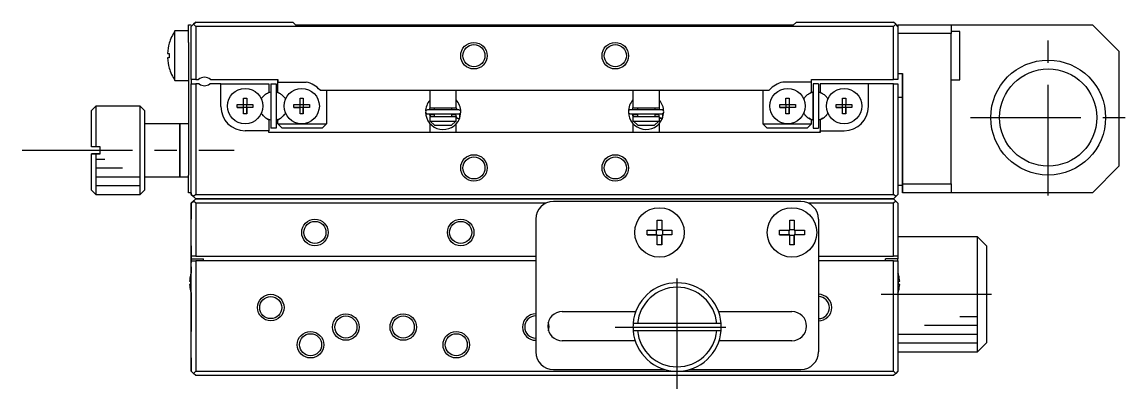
# Model space of a CAD drawing. Extents: x -50 to 379, y 23 to 295.
# Drawn here: x 24 to 148.9, y 253.5 to 295 of the extents above; entities that cross this region are included whole.
import ezdxf

# ---------------------------------------------------------------- set-up
doc = ezdxf.new("R2010")
doc.units = 0
doc.header["$LTSCALE"] = 10
doc.linetypes.add('CENTER', pattern=[2, 1.25, -0.25, 0.25, -0.25])
doc.layers.get('0').update_dxf_attribs({"linetype": 'CONTINUOUS'})
doc.layers.add('CENTER', color=1, linetype='CENTER')

msp = doc.modelspace()

# ---------------------------------------------------------------- linework, layer by layer
at = {"color": 7, "linetype": 'CONTINUOUS'}
for p, q in [((43.65, 295), (43.4, 294.75)), ((43.4, 294.75), (43.65, 295)), ((43.65, 295), (54.65, 295)), ((55, 294.65), (54.65, 295)), ((111.65, 295), (111.3, 294.65)), ((111.3, 294.65), (111.65, 295)), ((111.65, 295), (122.65, 295)), ((122.9, 294.75), (122.65, 295)), ((41.307537, 288.4), (41.307537, 294)), ((42.85, 294), (41.307537, 294)), ((42.85, 292.7), (42.85, 294.7)), ((42.85, 294.7), (43.15, 294.7)), ((42.85, 294), (42.85, 294.7)), ((43.4, 294.75), (43.15, 294.5)), ((43.15, 294.5), (43.4, 294.75)), ((43.15, 288.5), (43.15, 294.5)), ((43.4, 294.75), (43.65, 294.5)), ((43.65, 294.5), (43.65, 288.5)), ((122.65, 294.5), (43.65, 294.5)), ((111.3, 294.65), (55, 294.65)), ((122.65, 294.5), (122.9, 294.75)), ((122.65, 288.5), (122.65, 294.5)), ((123.15, 294.5), (122.9, 294.75)), ((123.15, 294.7), (123.15, 294.5)), ((123.15, 294.5), (123.15, 294.7)), ((123.15, 294.7), (129.15, 294.7)), ((123.15, 294.5), (123.15, 288.5)), ((129.15, 293.7), (123.15, 293.7)), ((129.15, 294.7), (129.15, 293.7)), ((129.15, 294.7), (145.15, 294.7)), ((130.15, 293.95), (129.15, 293.95)), ((129.15, 276.7), (129.15, 293.7)), ((130.15, 288.45), (130.15, 293.95)), ((148.15, 291.7), (145.15, 294.7)), ((40.650627, 292.602148), (40.656795, 292.599139)), ((40.650627, 292.602148), (40.656795, 292.599139)), ((42.85, 292.7), (42.85, 277.7)), ((40.463538, 291.46), (40.656795, 291.46)), ((40.656795, 291.46), (40.656795, 290.94)), ((148.15, 291.7), (148.15, 278.7)), ((40.656795, 290.94), (40.463538, 290.94)), ((40.656795, 289.800861), (40.650627, 289.797852)), ((40.656795, 289.800861), (40.650627, 289.797852)), ((123.15, 289.2), (123.65, 289.2)), ((123.65, 289.2), (123.65, 276.7)), ((123.65, 276.7), (123.65, 289.2)), ((41.307537, 288.4), (42.85, 288.4)), ((42.85, 288.4), (42.85, 283.5)), ((43.15, 288.5), (43.15, 288)), ((43.65, 288.5), (43.15, 288.5)), ((43.15, 275.5), (43.15, 288)), ((43.15, 288), (43.65, 288)), ((43.65, 288.5), (43.988562, 288.5)), ((43.65, 288), (43.65, 275.5)), ((44.05, 288), (43.65, 288)), ((46.5, 288), (45.25, 288)), ((45.311438, 288.5), (52.95, 288.5)), ((46.5, 285.45), (46.5, 288)), ((46.5, 288), (51.95, 288)), ((51.95, 288), (51.95, 287.044412)), ((52.15, 288), (52.15, 283)), ((52.15, 288), (52.75, 288)), ((52.75, 288), (52.75, 283)), ((52.95, 288.5), (52.95, 288.2)), ((52.95, 288.2), (52.95, 288.5)), ((52.95, 288.2), (56.172015, 288.2)), ((52.95, 287.044412), (52.95, 288.2)), ((52.95, 287.044412), (52.95, 288.2)), ((113.35, 288.2), (110.127985, 288.2)), ((113.35, 288.5), (122.65, 288.5)), ((113.35, 288.2), (113.35, 288.5)), ((113.35, 287.044412), (113.35, 288.2)), ((113.55, 288), (113.55, 283)), ((113.55, 288), (113.55, 287.058896)), ((114.15, 288), (113.55, 288)), ((114.15, 288), (114.15, 283)), ((114.35, 288), (114.35, 287.044412)), ((119.8, 288), (114.35, 288)), ((114.35, 288), (114.35, 287.044412)), ((119.8, 285.45), (119.8, 288)), ((122.65, 288), (119.8, 288)), ((119.8, 285.45), (119.8, 288)), ((123.15, 288.5), (122.65, 288.5)), ((122.65, 275.5), (122.65, 288)), ((122.65, 288), (123.15, 288)), ((123.15, 288), (123.15, 275.5)), ((129.15, 288.45), (130.15, 288.45)), ((49.07, 286.386361), (49.43, 286.386361)), ((49.07, 285.68), (49.07, 286.386361)), ((49.43, 286.386361), (49.43, 285.68)), ((49.43, 286.386361), (49.43, 285.68)), ((51.95, 287.044412), (51.65625, 286.874815)), ((53.24375, 286.874815), (52.95, 287.044412)), ((53.24375, 286.874815), (52.95, 287.044412)), ((55.47, 286.386361), (55.83, 286.386361)), ((55.47, 285.68), (55.47, 286.386361)), ((55.83, 286.386361), (55.83, 285.68)), ((55.83, 286.386361), (55.83, 285.68)), ((57.729062, 287.3), (108.570938, 287.3)), ((58.45, 287.3), (58.45, 283.5)), ((70.15, 287.3), (70.15, 285.3)), ((73.15, 285.3), (73.15, 287.3)), ((93.15, 287.3), (93.15, 285.3)), ((96.15, 285.3), (96.15, 287.3)), ((107.85, 287.3), (107.85, 283.5)), ((107.85, 287.3), (107.85, 283.5)), ((110.47, 286.386361), (110.83, 286.386361)), ((110.47, 285.68), (110.47, 286.386361)), ((110.83, 286.386361), (110.83, 285.68)), ((110.83, 286.386361), (110.83, 285.68)), ((113.05625, 286.874815), (113.35, 287.044412)), ((113.549998, 287.058896), (113.549998, 287.15)), ((113.549998, 283.85), (113.549998, 287.15)), ((113.549998, 287.058896), (113.549998, 287.15)), ((113.549998, 287.058896), (113.549998, 287.15)), ((113.549998, 287.058896), (113.549998, 287.15)), ((113.549998, 287.058896), (113.549998, 287.15)), ((113.549998, 287.058896), (113.549998, 287.15)), ((113.549998, 287.058896), (113.549998, 287.15)), ((113.549998, 287.058896), (113.549998, 287.15)), ((113.549998, 287.058896), (113.549998, 287.15)), ((113.549998, 287.058896), (113.549998, 287.15)), ((113.549998, 287.058896), (113.549998, 287.15)), ((113.549998, 287.058896), (113.549998, 287.15)), ((113.549998, 287.058896), (113.549998, 287.15)), ((113.549998, 287.058896), (113.549998, 287.15)), ((113.549998, 287.058896), (113.549998, 287.15)), ((113.549998, 287.058896), (113.549998, 287.15)), ((113.549998, 287.058896), (113.549998, 287.15)), ((113.549998, 287.058896), (113.549998, 287.15)), ((113.549998, 287.058896), (113.549998, 287.15)), ((113.549998, 287.058896), (113.549998, 287.15)), ((113.549998, 287.058896), (113.549998, 287.15)), ((113.549998, 287.058896), (113.549998, 287.15)), ((113.549998, 287.058896), (113.549998, 287.15)), ((113.549998, 287.058896), (113.549998, 287.15)), ((113.549998, 287.058896), (113.549998, 287.15)), ((113.549998, 287.058896), (113.549998, 287.15)), ((113.549998, 287.058896), (113.549998, 287.15)), ((113.549998, 287.058896), (113.549998, 287.15)), ((113.549998, 287.058896), (113.549998, 287.15)), ((113.549998, 287.058896), (113.549998, 287.15)), ((113.549998, 287.058896), (113.549998, 287.15)), ((114.35, 287.044412), (114.64375, 286.874815)), ((114.35, 287.044412), (114.64375, 286.874815)), ((116.87, 286.386361), (117.23, 286.386361)), ((116.87, 285.68), (116.87, 286.386361)), ((117.23, 286.386361), (117.23, 285.68)), ((117.23, 286.386361), (117.23, 285.68)), ((123.15, 286.5), (123.65, 286.5)), ((32.35, 285.5), (31.85, 285)), ((31.85, 280.9), (31.85, 285)), ((31.85, 280.9), (31.85, 285)), ((32.35, 285.5), (32.35, 280.9)), ((37.35, 285.5), (32.35, 285.5)), ((37.35, 275.5), (37.35, 285.5)), ((37.85, 285), (37.35, 285.5)), ((37.85, 285), (37.85, 276)), ((48.363639, 285.68), (49.07, 285.68)), ((48.363639, 285.32), (48.363639, 285.68)), ((49.07, 285.32), (48.363639, 285.32)), ((48.363639, 285.32), (49.07, 285.32)), ((49.080372, 285.669628), (49.07, 285.68)), ((49.080372, 285.330372), (49.07, 285.32)), ((49.07, 284.613639), (49.07, 285.32)), ((49.080372, 285.669628), (49.419628, 285.669628)), ((49.080372, 285.330372), (49.080372, 285.669628)), ((49.419628, 285.330372), (49.080372, 285.330372)), ((49.419628, 285.669628), (49.43, 285.68)), ((49.419628, 285.669628), (49.419628, 285.330372)), ((49.419628, 285.330372), (49.43, 285.32)), ((49.43, 285.68), (50.136361, 285.68)), ((49.43, 285.32), (49.43, 284.613639)), ((50.136361, 285.32), (49.43, 285.32)), ((49.43, 284.613639), (49.43, 285.32)), ((50.136361, 285.32), (49.43, 285.32)), ((50.136361, 285.68), (50.136361, 285.32)), ((54.763639, 285.68), (55.47, 285.68)), ((54.763639, 285.32), (54.763639, 285.68)), ((55.47, 285.32), (54.763639, 285.32)), ((54.763639, 285.32), (55.47, 285.32)), ((55.480372, 285.669628), (55.47, 285.68)), ((55.480372, 285.330372), (55.47, 285.32)), ((55.47, 284.613639), (55.47, 285.32)), ((55.480372, 285.669628), (55.819628, 285.669628)), ((55.480372, 285.330372), (55.480372, 285.669628)), ((55.819628, 285.330372), (55.480372, 285.330372)), ((55.819628, 285.669628), (55.83, 285.68)), ((55.819628, 285.669628), (55.819628, 285.330372)), ((55.819628, 285.330372), (55.83, 285.32)), ((55.83, 285.68), (56.536361, 285.68)), ((55.83, 285.32), (55.83, 284.613639)), ((56.536361, 285.32), (55.83, 285.32)), ((56.536361, 285.32), (55.83, 285.32)), ((55.83, 284.613639), (55.83, 285.32)), ((56.536361, 285.68), (56.536361, 285.32)), ((73.443313, 285.070266), (69.893313, 285.070266)), ((70.134021, 285.07032), (70.185604, 285.300092)), ((70.15, 285.3), (73.15, 285.3)), ((70.65, 285.3), (70.65, 285.070266)), ((72.65, 285.070266), (72.65, 285.3)), ((73.150831, 285.300246), (73.202918, 285.070318)), ((96.405629, 285.079494), (92.855629, 285.079494)), ((93.096337, 285.079548), (93.145156, 285.300169)), ((93.145156, 285.300169), (93.149766, 285.315323)), ((93.15, 285.3), (96.15, 285.3)), ((93.65, 285.3), (93.65, 285.079494)), ((95.65, 285.079494), (95.65, 285.3)), ((96.116016, 285.300051), (96.165234, 285.079546)), ((109.763639, 285.68), (110.47, 285.68)), ((109.763639, 285.32), (109.763639, 285.68)), ((110.47, 285.32), (109.763639, 285.32)), ((109.763639, 285.32), (110.47, 285.32)), ((110.480372, 285.669628), (110.47, 285.68)), ((110.480372, 285.330372), (110.47, 285.32)), ((110.47, 284.613639), (110.47, 285.32)), ((110.480372, 285.669628), (110.819628, 285.669628)), ((110.480372, 285.330372), (110.480372, 285.669628)), ((110.819628, 285.330372), (110.480372, 285.330372)), ((110.819628, 285.669628), (110.83, 285.68)), ((110.819628, 285.669628), (110.819628, 285.330372)), ((110.819628, 285.330372), (110.83, 285.32)), ((110.83, 285.68), (111.536361, 285.68)), ((110.83, 285.32), (110.83, 284.613639)), ((111.536361, 285.32), (110.83, 285.32)), ((110.83, 284.613639), (110.83, 285.32)), ((111.536361, 285.32), (110.83, 285.32)), ((111.536361, 285.68), (111.536361, 285.32)), ((116.163639, 285.68), (116.87, 285.68)), ((116.163639, 285.32), (116.163639, 285.68)), ((116.87, 285.32), (116.163639, 285.32)), ((116.163639, 285.32), (116.87, 285.32)), ((116.880372, 285.669628), (116.87, 285.68)), ((116.880372, 285.330372), (116.87, 285.32)), ((116.87, 284.613639), (116.87, 285.32)), ((116.880372, 285.669628), (117.219628, 285.669628)), ((116.880372, 285.330372), (116.880372, 285.669628)), ((117.219628, 285.330372), (116.880372, 285.330372)), ((117.219628, 285.669628), (117.23, 285.68)), ((117.219628, 285.669628), (117.219628, 285.330372)), ((117.219628, 285.330372), (117.23, 285.32)), ((117.23, 285.68), (117.936361, 285.68)), ((117.23, 285.32), (117.23, 284.613639)), ((117.936361, 285.32), (117.23, 285.32)), ((117.936361, 285.32), (117.23, 285.32)), ((117.23, 284.613639), (117.23, 285.32)), ((117.936361, 285.68), (117.936361, 285.32)), ((49.43, 284.613639), (49.07, 284.613639)), ((51.65625, 284.125185), (51.95, 283.955588)), ((51.95, 283.955588), (51.95, 282.7)), ((52.95, 283.955588), (53.24375, 284.125185)), ((52.95, 283.955588), (53.24375, 284.125185)), ((52.95, 283.5), (52.95, 283.955588)), ((52.95, 283.5), (52.95, 283.955588)), ((55.83, 284.613639), (55.47, 284.613639)), ((69.80257, 284.129271), (69.823205, 284.073528)), ((69.824132, 284.074), (69.837085, 284.043742)), ((69.893313, 284.620266), (73.443313, 284.620266)), ((70.216656, 284.299914), (70.133694, 284.620248)), ((73.15, 284.3), (70.15, 284.3)), ((70.15, 284.3), (70.15, 283.8)), ((70.15, 283.8), (70.204317, 283.8)), ((70.204317, 283.8), (73.095683, 283.8)), ((70.733485, 283.3), (70.204317, 283.8)), ((70.217792, 284.353792), (70.218348, 284.367417)), ((70.217935, 284.34016), (70.217792, 284.353792)), ((70.218777, 284.326556), (70.217935, 284.34016)), ((70.218348, 284.367417), (70.219604, 284.380997)), ((70.220315, 284.313018), (70.218777, 284.326556)), ((70.219604, 284.380997), (70.221554, 284.394495)), ((70.222464, 284.299998), (70.220315, 284.313018)), ((70.221554, 284.394495), (70.224193, 284.407875)), ((70.224193, 284.407875), (70.227513, 284.421101)), ((70.227513, 284.421101), (70.231503, 284.434138)), ((70.231503, 284.434138), (70.236153, 284.446951)), ((70.236153, 284.446951), (70.241447, 284.459507)), ((70.241447, 284.459507), (70.247369, 284.471774)), ((70.247369, 284.471774), (70.253903, 284.483721)), ((70.253903, 284.483721), (70.261029, 284.495318)), ((70.261029, 284.495318), (70.268727, 284.506535)), ((70.65, 284.5), (70.263768, 284.5)), ((70.268727, 284.506535), (70.276974, 284.517347)), ((70.276974, 284.517347), (70.285748, 284.527726)), ((70.285748, 284.527726), (70.295025, 284.53765)), ((70.295025, 284.53765), (70.304778, 284.547096)), ((70.304778, 284.547096), (70.314984, 284.556041)), ((70.314984, 284.556041), (70.325614, 284.564466)), ((70.325614, 284.564466), (70.336641, 284.572353)), ((70.336641, 284.572353), (70.348037, 284.579685)), ((70.348037, 284.579685), (70.359774, 284.586446)), ((70.359774, 284.586446), (70.371822, 284.592622)), ((70.371822, 284.592622), (70.384152, 284.5982)), ((70.384152, 284.5982), (70.396734, 284.60317)), ((70.396734, 284.60317), (70.409538, 284.607521)), ((70.409538, 284.607521), (70.422534, 284.611244)), ((70.422534, 284.611244), (70.435691, 284.614333)), ((70.435691, 284.614333), (70.448977, 284.616781)), ((70.448977, 284.616781), (70.462363, 284.618584)), ((70.462363, 284.618584), (70.475818, 284.619738)), ((70.475818, 284.619738), (70.489309, 284.620242)), ((70.489309, 284.620242), (70.492864, 284.620266)), ((70.65, 284.620266), (70.65, 284.3)), ((73.095683, 283.8), (72.566515, 283.3)), ((72.65, 284.3), (72.65, 284.620266)), ((73.072724, 284.5), (72.65, 284.5)), ((72.843761, 284.620266), (72.856547, 284.619967)), ((72.856547, 284.619967), (72.870011, 284.619019)), ((72.870011, 284.619019), (72.883413, 284.617423)), ((72.883413, 284.617423), (72.89672, 284.615181)), ((72.89672, 284.615181), (72.909903, 284.6123)), ((72.909903, 284.6123), (72.922931, 284.608786)), ((72.922931, 284.608786), (72.935773, 284.604645)), ((72.935773, 284.604645), (72.9484, 284.599887)), ((72.9484, 284.599887), (72.960782, 284.594521)), ((72.960782, 284.594521), (72.97289, 284.588559)), ((72.97289, 284.588559), (72.984695, 284.582013)), ((72.984695, 284.582013), (72.996169, 284.574896)), ((72.996169, 284.574896), (73.007283, 284.567225)), ((73.007283, 284.567225), (73.018011, 284.559015)), ((73.018011, 284.559015), (73.028325, 284.550284)), ((73.028325, 284.550284), (73.0382, 284.541051)), ((73.0382, 284.541051), (73.047609, 284.531337)), ((73.047609, 284.531337), (73.056528, 284.521163)), ((73.056528, 284.521163), (73.064934, 284.510551)), ((73.064934, 284.510551), (73.072804, 284.499527)), ((73.072804, 284.499527), (73.080116, 284.488117)), ((73.080116, 284.488117), (73.086848, 284.476346)), ((73.086848, 284.476346), (73.092983, 284.464244)), ((73.092983, 284.464244), (73.098501, 284.451839)), ((73.095683, 283.8), (73.15, 283.8)), ((73.098501, 284.451839), (73.103386, 284.439164)), ((73.103386, 284.439164), (73.107624, 284.426249)), ((73.107624, 284.426249), (73.1112, 284.413127)), ((73.1112, 284.413127), (73.114104, 284.399833)), ((73.114104, 284.399833), (73.116326, 284.386402)), ((73.115055, 284.304943), (73.114158, 284.299985)), ((73.117011, 284.31844), (73.115055, 284.304943)), ((73.116326, 284.386402), (73.117858, 284.372868)), ((73.118271, 284.332017), (73.117011, 284.31844)), ((73.117858, 284.372868), (73.118694, 284.359268)), ((73.118832, 284.345639), (73.118271, 284.332017)), ((73.118694, 284.359268), (73.118832, 284.345639)), ((73.252058, 284.140952), (73.149973, 284.193094)), ((73.15, 283.8), (73.15, 284.3)), ((73.15, 284.20356), (73.16112, 284.197252)), ((73.16112, 284.197252), (73.173108, 284.190722)), ((73.173108, 284.190722), (73.185893, 284.184009)), ((73.185893, 284.184009), (73.199398, 284.177154)), ((73.199398, 284.177154), (73.213542, 284.170198)), ((73.213542, 284.170198), (73.22824, 284.163183)), ((73.22824, 284.163183), (73.243403, 284.156151)), ((73.243403, 284.156151), (73.258941, 284.149143)), ((73.508615, 284.064633), (73.252058, 284.140952)), ((73.258941, 284.149143), (73.274761, 284.142203)), ((73.274761, 284.142203), (73.290767, 284.135371)), ((73.290767, 284.135371), (73.306863, 284.12869)), ((73.306863, 284.12869), (73.322954, 284.122197)), ((73.322954, 284.122197), (73.338941, 284.115934)), ((73.338941, 284.115934), (73.35473, 284.109937)), ((73.35473, 284.109937), (73.370225, 284.104243)), ((73.370225, 284.104243), (73.385334, 284.098885)), ((73.385334, 284.098885), (73.399966, 284.093896)), ((73.399966, 284.093896), (73.414032, 284.089305)), ((73.414032, 284.089305), (73.42745, 284.085141)), ((73.42745, 284.085141), (73.440137, 284.081428)), ((73.440137, 284.081428), (73.452018, 284.078188)), ((73.452018, 284.078188), (73.463022, 284.075442)), ((73.463022, 284.075442), (73.473082, 284.073205)), ((73.473082, 284.073205), (73.482138, 284.07149)), ((73.482138, 284.07149), (73.490136, 284.070309)), ((73.490136, 284.070309), (73.497028, 284.069668)), ((73.494093, 284.031406), (73.51125, 284.071054)), ((73.497028, 284.069668), (73.502772, 284.069572)), ((73.502772, 284.069572), (73.507334, 284.070019)), ((73.507334, 284.070019), (73.512923, 284.072675)), ((73.512163, 284.629022), (73.511385, 284.630853)), ((73.52529, 284.595721), (73.512163, 284.629022)), ((73.512923, 284.072675), (73.51342, 284.073528)), ((73.51342, 284.073528), (73.525757, 284.105115)), ((73.536735, 284.561817), (73.52529, 284.595721)), ((73.525757, 284.105115), (73.537143, 284.139047)), ((73.533096, 284.125362), (73.666845, 284.816609)), ((73.546473, 284.527395), (73.536735, 284.561817)), ((73.537143, 284.139047), (73.546818, 284.173496)), ((73.554479, 284.492538), (73.546473, 284.527395)), ((73.546818, 284.173496), (73.554758, 284.208375)), ((73.560734, 284.457331), (73.554479, 284.492538)), ((73.554758, 284.208375), (73.560946, 284.243599)), ((73.565223, 284.421861), (73.560734, 284.457331)), ((73.560946, 284.243599), (73.565365, 284.279082)), ((73.567935, 284.386214), (73.565223, 284.421861)), ((73.565365, 284.279082), (73.568007, 284.314737)), ((73.568864, 284.350477), (73.567935, 284.386214)), ((73.568007, 284.314737), (73.568864, 284.350477)), ((92.764887, 284.1385), (92.785522, 284.082757)), ((92.786449, 284.083229), (92.802915, 284.044997)), ((92.855629, 284.629494), (96.405629, 284.629494)), ((93.182454, 284.299969), (93.096011, 284.629477)), ((96.15, 284.3), (93.15, 284.3)), ((93.15, 284.3), (93.15, 283.8)), ((93.15, 283.8), (93.204317, 283.8)), ((93.180108, 284.363021), (93.180665, 284.376646)), ((93.180251, 284.349388), (93.180108, 284.363021)), ((93.181093, 284.335784), (93.180251, 284.349388)), ((93.180665, 284.376646), (93.18192, 284.390225)), ((93.182632, 284.322246), (93.181093, 284.335784)), ((93.18192, 284.390225), (93.18387, 284.403723)), ((93.184861, 284.30881), (93.182632, 284.322246)), ((93.18387, 284.403723), (93.186509, 284.417103)), ((93.186714, 284.299984), (93.184861, 284.30881)), ((93.186509, 284.417103), (93.189829, 284.430329)), ((93.189829, 284.430329), (93.19382, 284.443366)), ((93.19382, 284.443366), (93.198469, 284.45618)), ((93.198469, 284.45618), (93.203763, 284.468736)), ((93.203763, 284.468736), (93.209686, 284.481003)), ((93.204317, 283.8), (96.095683, 283.8)), ((93.733485, 283.3), (93.204317, 283.8)), ((93.209686, 284.481003), (93.21622, 284.49295)), ((93.21622, 284.49295), (93.223346, 284.504546)), ((93.65, 284.5), (93.220332, 284.5)), ((93.223346, 284.504546), (93.231043, 284.515764)), ((93.231043, 284.515764), (93.239291, 284.526575)), ((93.239291, 284.526575), (93.248065, 284.536955)), ((93.248065, 284.536955), (93.257341, 284.546879)), ((93.257341, 284.546879), (93.267095, 284.556324)), ((93.267095, 284.556324), (93.2773, 284.565269)), ((93.2773, 284.565269), (93.28793, 284.573695)), ((93.28793, 284.573695), (93.298957, 284.581581)), ((93.298957, 284.581581), (93.310354, 284.588913)), ((93.310354, 284.588913), (93.32209, 284.595674)), ((93.32209, 284.595674), (93.334138, 284.60185)), ((93.334138, 284.60185), (93.346469, 284.607429)), ((93.346469, 284.607429), (93.359051, 284.612398)), ((93.359051, 284.612398), (93.371855, 284.616749)), ((93.371855, 284.616749), (93.38485, 284.620473)), ((93.38485, 284.620473), (93.398007, 284.623561)), ((93.398007, 284.623561), (93.411294, 284.626009)), ((93.411294, 284.626009), (93.42468, 284.627812)), ((93.42468, 284.627812), (93.438134, 284.628966)), ((93.438134, 284.628966), (93.451626, 284.62947)), ((93.451626, 284.62947), (93.455181, 284.629494)), ((93.65, 284.629494), (93.65, 284.3)), ((96.095683, 283.8), (95.566515, 283.3)), ((95.65, 284.3), (95.65, 284.629494)), ((96.041145, 284.5), (95.65, 284.5)), ((95.806077, 284.629494), (95.818863, 284.629196)), ((95.818863, 284.629196), (95.832328, 284.628248)), ((95.832328, 284.628248), (95.845729, 284.626651)), ((95.845729, 284.626651), (95.859037, 284.62441)), ((95.859037, 284.62441), (95.872219, 284.621529)), ((95.872219, 284.621529), (95.885247, 284.618014)), ((95.885247, 284.618014), (95.898089, 284.613874)), ((95.898089, 284.613874), (95.910716, 284.609115)), ((95.910716, 284.609115), (95.923098, 284.603749)), ((95.923098, 284.603749), (95.935206, 284.597787)), ((95.935206, 284.597787), (95.947012, 284.591241)), ((95.947012, 284.591241), (95.958485, 284.584125)), ((95.958485, 284.584125), (95.9696, 284.576454)), ((95.9696, 284.576454), (95.980327, 284.568244)), ((95.980327, 284.568244), (95.990641, 284.559513)), ((95.990641, 284.559513), (96.000516, 284.55028)), ((96.000516, 284.55028), (96.009925, 284.540566)), ((96.009925, 284.540566), (96.018845, 284.530391)), ((96.018845, 284.530391), (96.027251, 284.51978)), ((96.027251, 284.51978), (96.035121, 284.508756)), ((96.035121, 284.508756), (96.042432, 284.497345)), ((96.042432, 284.497345), (96.049165, 284.485575)), ((96.049165, 284.485575), (96.055299, 284.473472)), ((96.055299, 284.473472), (96.060817, 284.461068)), ((96.060817, 284.461068), (96.065703, 284.448392)), ((96.065703, 284.448392), (96.06994, 284.435477)), ((96.06994, 284.435477), (96.073517, 284.422356)), ((96.073517, 284.422356), (96.07642, 284.409062)), ((96.074727, 284.300792), (96.074547, 284.299996)), ((96.077372, 284.314171), (96.074727, 284.300792)), ((96.07642, 284.409062), (96.078642, 284.39563)), ((96.079327, 284.327668), (96.077372, 284.314171)), ((96.078642, 284.39563), (96.080174, 284.382097)), ((96.080587, 284.341246), (96.079327, 284.327668)), ((96.080174, 284.382097), (96.081011, 284.368497)), ((96.081149, 284.354868), (96.080587, 284.341246)), ((96.081011, 284.368497), (96.081149, 284.354868)), ((96.095683, 283.8), (96.15, 283.8)), ((96.214374, 284.15018), (96.149991, 284.181354)), ((96.15, 283.8), (96.15, 284.3)), ((96.15, 284.192316), (96.164128, 284.18518)), ((96.164128, 284.18518), (96.178929, 284.177944)), ((96.178929, 284.177944), (96.194308, 284.170653)), ((96.194308, 284.170653), (96.210164, 284.163355)), ((96.210164, 284.163355), (96.226395, 284.156097)), ((96.470932, 284.073862), (96.214374, 284.15018)), ((96.226395, 284.156097), (96.242896, 284.148926)), ((96.242896, 284.148926), (96.25956, 284.141889)), ((96.25956, 284.141889), (96.27628, 284.13503)), ((96.27628, 284.13503), (96.292948, 284.128395)), ((96.292948, 284.128395), (96.309455, 284.122026)), ((96.309455, 284.122026), (96.325695, 284.115964)), ((96.325695, 284.115964), (96.341562, 284.110249)), ((96.341562, 284.110249), (96.356955, 284.104917)), ((96.356955, 284.104917), (96.371773, 284.100003)), ((96.371773, 284.100003), (96.385921, 284.09554)), ((96.385921, 284.09554), (96.399307, 284.091555)), ((96.399307, 284.091555), (96.411844, 284.088074)), ((96.411844, 284.088074), (96.423452, 284.085121)), ((96.423452, 284.085121), (96.434056, 284.082714)), ((96.434056, 284.082714), (96.443586, 284.080868)), ((96.443586, 284.080868), (96.451981, 284.079596)), ((96.451981, 284.079596), (96.459187, 284.078906)), ((96.45641, 284.040634), (96.470906, 284.073975)), ((96.459187, 284.078906), (96.465158, 284.078802)), ((96.465158, 284.078802), (96.469853, 284.079286)), ((96.469853, 284.079286), (96.475239, 284.081904)), ((96.474479, 284.63825), (96.473701, 284.640081)), ((96.487606, 284.604949), (96.474479, 284.63825)), ((96.475239, 284.081904), (96.475736, 284.082757)), ((96.475736, 284.082757), (96.488073, 284.114344)), ((96.499052, 284.571046), (96.487606, 284.604949)), ((96.488073, 284.114344), (96.499459, 284.148275)), ((96.495413, 284.134591), (96.629162, 284.825837)), ((96.508789, 284.536624), (96.499052, 284.571046)), ((96.499459, 284.148275), (96.509134, 284.182724)), ((96.516795, 284.501767), (96.508789, 284.536624)), ((96.509134, 284.182724), (96.517075, 284.217603)), ((96.523051, 284.46656), (96.516795, 284.501767)), ((96.517075, 284.217603), (96.523262, 284.252828)), ((96.52754, 284.43109), (96.523051, 284.46656)), ((96.523262, 284.252828), (96.527682, 284.288311)), ((96.530252, 284.395442), (96.52754, 284.43109)), ((96.527682, 284.288311), (96.530323, 284.323966)), ((96.53118, 284.359705), (96.530252, 284.395442)), ((96.530323, 284.323966), (96.53118, 284.359705)), ((110.83, 284.613639), (110.47, 284.613639)), ((113.35, 283.955588), (113.05625, 284.125185)), ((113.35, 283.5), (113.35, 283.955588)), ((113.549998, 283.85), (113.549998, 283.941104)), ((113.549998, 283.85), (113.549998, 283.941104)), ((113.549998, 283.85), (113.549998, 283.941104)), ((113.549998, 283.85), (113.549998, 283.941104)), ((113.549998, 283.85), (113.549998, 283.941104)), ((113.549998, 283.85), (113.549998, 283.941104)), ((113.549998, 283.85), (113.549998, 283.941104)), ((113.549998, 283.85), (113.549998, 283.941104)), ((113.549998, 283.85), (113.549998, 283.941104)), ((113.549998, 283.85), (113.549998, 283.941104)), ((113.549998, 283.85), (113.549998, 283.941104)), ((113.549998, 283.85), (113.549998, 283.941104)), ((113.549998, 283.85), (113.549998, 283.941104)), ((113.55, 283.941104), (113.55, 283)), ((114.64375, 284.125185), (114.35, 283.955588)), ((114.64375, 284.125185), (114.35, 283.955588)), ((114.35, 283.955588), (114.35, 282.7)), ((114.35, 283.955588), (114.35, 282.7)), ((117.23, 284.613639), (116.87, 284.613639)), ((41.85, 283.5), (37.85, 283.5)), ((41.85, 277.5), (41.85, 283.5)), ((41.85, 283.5), (41.85, 277.5)), ((42.85, 283.5), (41.85, 283.5)), ((51.95, 282.7), (49.25, 282.7)), ((51.95, 282.5), (51.95, 282.7)), ((114.35, 282.5), (51.95, 282.5)), ((52.75, 283), (52.15, 283)), ((52.95, 283.5), (55.65, 283.5)), ((53.45, 283), (52.95, 283.5)), ((52.95, 283.5), (53.45, 283)), ((57.95, 283), (53.45, 283)), ((55.65, 283.5), (58.45, 283.5)), ((58.45, 283.5), (57.95, 283)), ((70.15, 283.545202), (70.15, 282.5)), ((72.566515, 283.3), (70.733485, 283.3)), ((73.15, 282.5), (73.15, 283.503682)), ((93.15, 283.511749), (93.15, 282.5)), ((95.566515, 283.3), (93.733485, 283.3)), ((96.15, 282.5), (96.15, 283.555669)), ((107.85, 283.5), (108.35, 283)), ((108.35, 283), (107.85, 283.5)), ((107.85, 283.5), (110.65, 283.5)), ((112.85, 283), (108.35, 283)), ((110.65, 283.5), (113.35, 283.5)), ((113.35, 283.5), (112.85, 283)), ((113.55, 283), (114.15, 283)), ((114.35, 282.7), (114.35, 282.5)), ((114.35, 282.7), (117.05, 282.7)), ((114.35, 282.5), (114.35, 282.7)), ((42.849998, 282.25), (42.849998, 278.95)), ((32.35, 280.9), (31.85, 280.9)), ((32.35, 280.1), (31.85, 280.1)), ((31.85, 280.1), (32.35, 280.1)), ((31.85, 276), (31.85, 280.1)), ((31.85, 276), (31.85, 280.1)), ((32.85, 280.9), (32.35, 280.9)), ((32.85, 280.1), (32.35, 280.1)), ((32.35, 280.1), (32.35, 275.5)), ((32.35, 280.1), (32.85, 280.1)), ((32.85, 280.1), (32.85, 280.9)), ((32.85, 280.1), (32.85, 280.9)), ((145.15, 275.7), (148.15, 278.7)), ((37.85, 277.5), (41.85, 277.5)), ((41.85, 277.5), (42.85, 277.5)), ((42.85, 275.7), (42.85, 277.7)), ((42.85, 275.7), (42.85, 277.5)), ((123.65, 276.5), (123.15, 276.5)), ((123.65, 276.7), (129.15, 276.7)), ((123.65, 275.7), (123.65, 276.7)), ((123.65, 276.7), (123.65, 275.7)), ((129.15, 276.7), (129.15, 275.7)), ((31.85, 276), (32.35, 275.5)), ((32.35, 275.5), (37.35, 275.5)), ((37.35, 275.5), (37.85, 276)), ((43.15, 275.7), (42.85, 275.7)), ((43.15, 275.7), (43.15, 275.5)), ((43.4, 275.25), (43.15, 275.5)), ((43.15, 275.5), (43.4, 275.25)), ((43.3, 274.65), (43.65, 275)), ((43.65, 275), (43.3, 274.65)), ((43.65, 275.5), (43.4, 275.25)), ((43.4, 275.25), (43.65, 275)), ((43.65, 275), (43.4, 275.25)), ((43.4, 274.75), (43.65, 275)), ((43.65, 275), (43.4, 274.75)), ((43.65, 275.5), (122.65, 275.5)), ((43.65, 275), (122.65, 275)), ((122.65, 275), (43.65, 275)), ((122.9, 275.25), (122.65, 275.5)), ((122.9, 275.25), (122.65, 275)), ((122.65, 275), (122.9, 274.75)), ((123.15, 275.5), (122.9, 275.25)), ((129.15, 275.7), (123.65, 275.7)), ((145.15, 275.7), (129.15, 275.7)), ((43.15, 274.5), (43.4, 274.75)), ((43.4, 274.75), (43.15, 274.5)), ((43.15, 268.5), (43.15, 274.5)), ((43.15, 274.5), (43.15, 272.699995)), ((43.65, 274.5), (43.4, 274.75)), ((43.65, 274.5), (43.65, 268.5)), ((83.27822, 274.5), (43.65, 274.5)), ((112.15, 274.7), (84.15, 274.7)), ((122.65, 274.5), (113.02178, 274.5)), ((122.9, 274.75), (122.65, 274.5)), ((122.65, 268.5), (122.65, 274.5)), ((122.9, 274.75), (123.15, 274.5)), ((123.15, 274.5), (123.15, 268.5)), ((82.15, 272.7), (82.15, 257.7)), ((82.15, 272.7), (82.15, 268.5)), ((95.89, 272.599139), (96.41, 272.599139)), ((95.89, 271.46), (95.89, 272.599139)), ((96.41, 272.599139), (96.41, 271.46)), ((96.41, 272.599139), (96.41, 271.529442)), ((110.89, 272.599139), (111.41, 272.599139)), ((110.89, 271.46), (110.89, 272.599139)), ((111.41, 272.599139), (111.41, 271.46)), ((111.41, 272.599139), (111.41, 271.529442)), ((114.15, 272.7), (114.15, 257.7)), ((94.750861, 270.94), (94.750861, 271.46)), ((94.750861, 271.46), (95.89, 271.46)), ((95.820558, 270.94), (95.820558, 271.46)), ((95.89, 271.529442), (96.41, 271.529442)), ((96.41, 271.529442), (96.41, 271.46)), ((96.41, 271.46), (97.549139, 271.46)), ((96.479442, 271.46), (96.479442, 270.94)), ((97.549139, 271.46), (97.549139, 270.94)), ((109.750861, 270.94), (109.750861, 271.46)), ((109.750861, 271.46), (110.89, 271.46)), ((110.820558, 270.94), (110.820558, 271.46)), ((110.89, 271.529442), (111.41, 271.529442)), ((111.41, 271.529442), (111.41, 271.46)), ((111.41, 271.46), (112.549139, 271.46)), ((111.479442, 271.46), (111.479442, 270.94)), ((112.549139, 271.46), (112.549139, 270.94)), ((95.89, 270.94), (94.750861, 270.94)), ((94.750861, 270.94), (95.820558, 270.94)), ((95.89, 270.94), (95.820558, 270.94)), ((95.89, 269.800861), (95.89, 270.94)), ((96.41, 270.870558), (95.89, 270.870558)), ((96.41, 270.94), (96.41, 269.800861)), ((97.549139, 270.94), (96.41, 270.94)), ((96.479442, 270.94), (96.41, 270.94)), ((96.41, 270.94), (96.41, 270.870558)), ((96.41, 269.800861), (96.41, 270.870558)), ((97.549139, 270.94), (96.479442, 270.94)), ((110.89, 270.94), (109.750861, 270.94)), ((109.750861, 270.94), (110.820558, 270.94)), ((110.89, 270.94), (110.820558, 270.94)), ((110.89, 269.800861), (110.89, 270.94)), ((111.41, 270.870558), (110.89, 270.870558)), ((111.41, 270.94), (111.41, 269.800861)), ((112.549139, 270.94), (111.41, 270.94)), ((111.479442, 270.94), (111.41, 270.94)), ((111.41, 270.94), (111.41, 270.870558)), ((111.41, 269.800861), (111.41, 270.870558)), ((112.549139, 270.94), (111.479442, 270.94)), ((132.15, 270.7), (123.15, 270.7)), ((132.15, 264.141132), (132.15, 270.7)), ((133.15, 269.7), (132.15, 270.7)), ((43.15, 269.700005), (43.15, 268.5)), ((43.15, 268.75), (43.15, 268.5)), ((43.15, 268.75), (43.15, 268.5)), ((96.41, 269.800861), (95.89, 269.800861)), ((111.41, 269.800861), (110.89, 269.800861)), ((133.15, 269.7), (133.15, 264.150189)), ((43.65, 268.5), (43.15, 268.5)), ((43.15, 268.2), (43.15, 268.5)), ((43.15, 268.5), (43.15, 268.2)), ((43.15, 268), (43.15, 268.2)), ((43.15, 268.2), (43.15, 268)), ((43.15, 268.2), (44.55, 268.2)), ((43.15, 255.5), (43.15, 268)), ((43.15, 268), (43.65, 268)), ((43.15, 265.45), (43.15, 268)), ((43.15, 268), (43.15, 267.8)), ((43.15, 268), (43.15, 267.8)), ((43.65, 268.5), (82.15, 268.5)), ((43.65, 268), (43.65, 255.5)), ((82.15, 268), (43.65, 268)), ((44.55, 268), (44.55, 268.2)), ((44.55, 268), (44.55, 268.2)), ((82.15, 268.5), (82.15, 268)), ((82.15, 268), (82.15, 262)), ((114.15, 268.5), (122.65, 268.5)), ((122.65, 268), (114.15, 268)), ((123.15, 268.2), (121.75, 268.2)), ((121.75, 268), (121.75, 268.2)), ((123.15, 268.5), (122.65, 268.5)), ((122.65, 255.5), (122.65, 268)), ((122.65, 268), (123.15, 268)), ((123.15, 268.5), (123.15, 268.2)), ((123.15, 268), (123.15, 268.2)), ((123.15, 268), (123.15, 255.5)), ((43.075856, 266.388616), (43.080478, 266.386361)), ((43.075856, 266.388616), (43.080478, 266.386361)), ((43.15, 266.613553), (43.15, 267.3)), ((43.15, 267.3), (43.15, 266.613553)), ((123.219522, 266.386361), (123.224144, 266.388616)), ((42.960141, 265.68), (43.080478, 265.68)), ((43.080478, 265.32), (42.960141, 265.32)), ((43.080478, 265.68), (43.080478, 265.32)), ((43.15, 262.7), (43.15, 265.45)), ((123.219522, 265.68), (123.339859, 265.68)), ((123.219522, 265.32), (123.219522, 265.68)), ((123.339859, 265.32), (123.219522, 265.32)), ((43.080478, 264.613639), (43.075856, 264.611384)), ((43.080478, 264.613639), (43.075856, 264.611384)), ((43.15, 264.386447), (43.15, 262.7)), ((43.15, 264.386447), (43.15, 262.7)), ((123.224144, 264.611384), (123.219522, 264.613639)), ((132.15, 257.7), (132.15, 264.141132)), ((133.15, 264.150189), (133.15, 258.7)), ((43.15, 262.5), (43.15, 262.7)), ((43.15, 262.7), (43.15, 262.5)), ((43.15, 262.7), (43.15, 259.999995)), ((82.15, 262), (82.15, 261.75)), ((82.15, 261.75), (82.15, 259.25)), ((85.15, 262.25), (93.466252, 262.25)), ((102.833749, 262.25), (111.15, 262.25)), ((93.667813, 260.9), (93.166026, 260.9)), ((93.166026, 260.1), (93.667813, 260.1)), ((102.632187, 260.9), (93.667813, 260.9)), ((93.667813, 260.1), (102.632187, 260.1)), ((103.133974, 260.9), (102.632187, 260.9)), ((102.632187, 260.1), (103.133974, 260.1)), ((82.15, 259.25), (82.15, 259)), ((82.15, 259), (82.15, 257.7)), ((93.396317, 258.95), (85.15, 258.95)), ((111.15, 258.95), (102.903683, 258.95)), ((132.15, 257.7), (133.15, 258.7)), ((123.15, 257.7), (132.15, 257.7)), ((43.15, 257.000005), (43.15, 255.5)), ((43.4, 255.25), (43.15, 255.5)), ((43.15, 255.5), (43.4, 255.25)), ((43.65, 255.5), (43.4, 255.25)), ((43.65, 255), (43.4, 255.25)), ((43.65, 255), (43.4, 255.25)), ((43.65, 255.5), (98.15, 255.5)), ((122.65, 255), (43.65, 255)), ((84.15, 255.7), (96.75, 255.7)), ((98.15, 255.5), (122.65, 255.5)), ((99.55, 255.7), (112.15, 255.7)), ((122.9, 255.25), (122.65, 255.5)), ((122.9, 255.25), (122.65, 255)), ((123.15, 255.5), (122.9, 255.25))]:
    msp.add_line(p, q, dxfattribs=at)
at = {"color": 3, "linetype": 'CONTINUOUS'}
for p, q in [((32.35, 279.5), (33.35, 279.5)), ((32.35, 278.5), (35.35, 278.5)), ((32.35, 277.5), (37.35, 277.5)), ((32.35, 276.5), (37.35, 276.5)), ((130.15, 261.7), (132.15, 261.7)), ((126.15, 260.7), (132.15, 260.7)), ((123.15, 259.7), (132.15, 259.7)), ((123.15, 258.7), (132.15, 258.7))]:
    msp.add_line(p, q, dxfattribs=at)
for centre in [(75.15, 291.2), (91.15, 291.2), (75.15, 278.5), (91.15, 278.5), (57.15, 271.2), (73.65, 271.2), (52.15, 262.7), (60.65, 260.5), (67.15, 260.5), (56.65, 258.5), (73.15, 258.5)]:
    msp.add_circle(centre, 1.5, dxfattribs=at)
at = {"color": 7, "linetype": 'CONTINUOUS'}
for centre, radius in [((75.15, 291.2), 1.25), ((91.15, 291.2), 1.25), ((140.15, 284.2), 6.5), ((140.15, 284.2), 5.5), ((49.25, 285.5), 2), ((55.65, 285.5), 2), ((110.65, 285.5), 2), ((117.05, 285.5), 2), ((75.15, 278.5), 1.25), ((91.15, 278.5), 1.25), ((96.15, 271.2), 2.8), ((111.15, 271.2), 2.8), ((57.15, 271.2), 1.25), ((73.65, 271.2), 1.25), ((52.15, 262.7), 1.25), ((60.65, 260.5), 1.25), ((67.15, 260.5), 1.25), ((56.65, 258.5), 1.25), ((73.15, 258.5), 1.25)]:
    msp.add_circle(centre, radius, dxfattribs=at)
for centre, radius, start, end in [((45.45, 291.2), 5, 145.944202, 163.714157), ((45.45, 291.2), 4.993235, 163.727445, 177.015233), ((45.45, 291.2), 4.993235, 182.984767, 196.272555), ((45.45, 291.2), 5, 196.285843, 214.055798), ((44.65, 287.75), 1, 48.590378, 131.409622), ((44.65, 288.8), 1, 233.130102, 306.869898), ((55.65, 285.5), 2.75, 40.885193, 79.057501), ((110.65, 285.5), 2.75, 100.942499, 139.114807), ((52.56481, 285.385), 1.75, 134.995594, 148.113496), ((52.450001, 285.5), 1.5875, 135.000025, 149.566818), ((52.45, 285.5), 1.5875, 120, 135), ((52.450001, 285.5), 1.5875, 100.89309, 120), ((52.450001, 285.5), 1.5875, 60, 79.106984), ((52.45, 285.5), 1.5875, 45, 60), ((52.33519, 285.385), 1.75, 31.886504, 45.004406), ((52.450001, 285.5), 1.5875, 30.433263, 45.000025), ((71.663649, 284.846775), 1.994033, 139.400601, 179.230411), ((71.664471, 284.843753), 2.002667, 0.777945, 42.110892), ((94.626045, 284.856113), 1.994111, 137.758977, 179.23359), ((94.625838, 284.852793), 2.003618, 0.782969, 40.460387), ((113.96481, 285.385), 1.75, 134.995594, 148.113496), ((113.849999, 285.5), 1.5875, 134.999975, 149.566737), ((113.85, 285.5), 1.5875, 120, 135), ((113.849999, 285.5), 1.5875, 100.89309, 120), ((113.849999, 285.5), 1.5875, 59.999969, 79.106979), ((113.85, 285.5), 1.5875, 45, 60), ((113.73519, 285.385), 1.75, 31.886504, 45.004406), ((113.849999, 285.5), 1.5875, 30.433182, 44.999975), ((49.25, 285.45), 2.75, 180, 270), ((69.893313, 284.845266), 0.225, 90, 270), ((73.443313, 284.845266), 0.225, 270, 90), ((92.855629, 284.854494), 0.225, 90, 270), ((96.405629, 284.854494), 0.225, 270, 90), ((117.05, 285.45), 2.75, 270, 0), ((52.56481, 285.615), 1.75, 211.886504, 225.004406), ((52.450001, 285.5), 1.5875, 210.433182, 224.999975), ((52.45, 285.5), 1.5875, 225, 240), ((52.450001, 285.5), 1.5875, 240, 259.10691), ((52.450001, 285.5), 1.5875, 280.893016, 300), ((52.45, 285.5), 1.5875, 300, 315), ((52.33519, 285.615), 1.75, 314.995594, 328.113496), ((52.450001, 285.5), 1.5875, 314.999975, 329.566737), ((71.668473, 284.845625), 1.998953, 180.830462, 337.286566), ((94.63079, 284.854854), 1.998953, 180.830462, 337.286566), ((113.96481, 285.615), 1.75, 211.886504, 225.004406), ((113.849999, 285.5), 1.5875, 210.433263, 225.000025), ((113.85, 285.5), 1.5875, 225, 240), ((113.849999, 285.5), 1.5875, 240.000031, 259.106952), ((113.849999, 285.5), 1.5875, 280.893089, 300.000031), ((113.85, 285.5), 1.5875, 300, 315), ((113.849999, 285.5), 1.5875, 315.000025, 329.566818), ((113.73519, 285.615), 1.75, 314.995594, 328.113496), ((84.15, 272.7), 2, 90, 180), ((112.15, 272.7), 2, 0, 90), ((46.15, 265.5), 3.194933, 163.893288, 176.770291), ((46.15, 265.5), 3.2, 159.635865, 163.877467), ((120.15, 265.5), 3.2, 16.122533, 20.364135), ((120.15, 265.5), 3.194933, 3.229709, 16.106712), ((46.15, 265.5), 3.194933, 183.229709, 196.106712), ((98.15, 260.5), 5, 4.588566, 175.411434), ((98.15, 260.5), 4.5, 5.099689, 174.900311), ((120.15, 265.5), 3.194933, 343.893288, 356.770291), ((46.15, 265.5), 3.2, 196.122533, 200.364135), ((114.15, 262.7), 1.25, 270, 90), ((120.15, 265.5), 3.2, 339.63585, 343.877467), ((82.15, 260.5), 1.25, 90, 180), ((85.15, 260.6), 1.65, 90, 270), ((111.15, 260.6), 1.65, 270, 90), ((82.15, 260.5), 1.25, 180, 270), ((98.15, 260.5), 5, 175.411434, 184.588566), ((98.15, 260.5), 5, 184.588566, 355.411434), ((98.15, 260.5), 4.5, 185.099689, 354.900311), ((98.15, 260.5), 5, 355.411434, 4.588566), ((84.15, 257.7), 2, 180, 270), ((112.15, 257.7), 2, 270, 0)]:
    msp.add_arc(centre, radius, start, end, dxfattribs=at)
at = {"color": 3, "linetype": 'CONTINUOUS'}
for centre, start, end in [((114.15, 262.7), 270, 90), ((82.15, 260.5), 90, 180), ((82.15, 260.5), 180, 270), ((82.15, 260.5), 343.366025, 20.45228)]:
    msp.add_arc(centre, 1.5, start, end, dxfattribs=at)
at = {"layer": 'CENTER', "color": 1, "linetype": 'CENTER'}
for p, q in [((140.15, 275.4), (140.15, 293)), ((131.35, 284.2), (148.95, 284.2)), ((24, 280.5), (48, 280.5)), ((98.15, 253.5), (98.15, 267.5)), ((121.25, 264.2), (134.05, 264.2)), ((91.15, 260.5), (105.15, 260.5))]:
    msp.add_line(p, q, dxfattribs=at)

doc.saveas('drawing.dxf')
